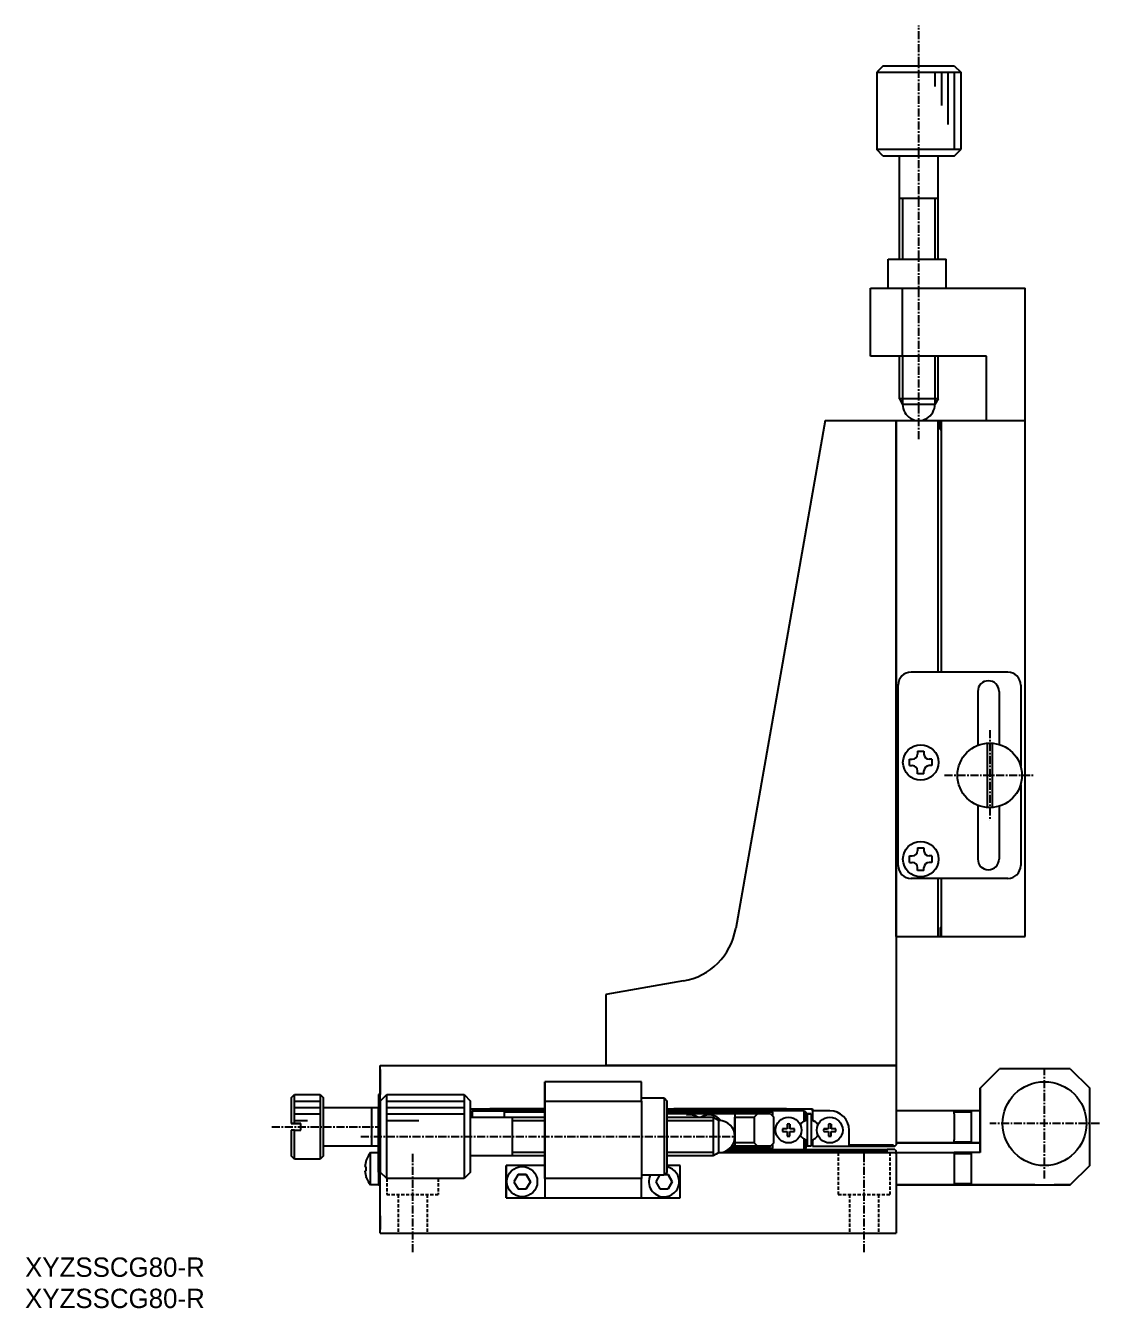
# Model space of a CAD drawing. Extents: x 483 to 812, y -95 to 104.
# Drawn here: x 482.9 to 649.4, y -94.5 to 104.3 of the extents above; entities that cross this region are included whole.
import ezdxf

# ---------------------------------------------------------------- set-up
doc = ezdxf.new("R2010")
doc.units = 0
doc.linetypes.add('CENTER', pattern=[2, 1.25, -0.25, 0.25, -0.25])
doc.linetypes.add('DASHED', pattern=[0.75, 0.5, -0.25])
doc.layers.get('0').update_dxf_attribs({"linetype": 'CONTINUOUS'})
doc.layers.add('CENTER', color=1, linetype='CENTER')
doc.styles.get("Standard").update_dxf_attribs({"font": 'FGP教科書体NT-M'})

msp = doc.modelspace()

# ---------------------------------------------------------------- linework, layer by layer
at = {"color": 7, "linetype": 'CONTINUOUS'}
for p, q in [((615.918595, 98.097647), (614.918595, 97.097647)), ((615.918595, 98.097647), (626.918595, 98.097647)), ((626.918595, 98.097647), (627.918595, 97.097647)), ((614.918595, 97.097647), (614.918595, 85.097645)), ((627.918595, 97.097647), (627.918595, 85.097645)), ((615.918595, 84.097645), (614.918595, 85.097645)), ((626.918595, 84.097645), (615.918595, 84.097645)), ((618.418595, 68.097645), (618.418595, 84.097645)), ((624.418595, 68.097645), (624.418595, 84.097645)), ((626.918595, 84.097645), (627.918595, 85.097645)), ((618.418595, 77.597645), (624.418595, 77.597645)), ((616.668595, 68.097645), (625.668595, 68.097645)), ((616.668595, 63.597647), (616.668595, 68.097645)), ((625.668595, 63.597647), (625.668595, 68.097645)), ((613.918595, 53.097645), (613.918595, 63.597647)), ((613.918595, 63.597647), (637.918595, 63.597647)), ((618.918595, 53.097645), (618.918595, 63.597647)), ((637.918595, 43.097647), (637.918595, 63.597647)), ((631.918595, 53.097645), (613.918595, 53.097645)), ((618.418595, 46.463677), (618.418595, 53.097645)), ((624.418595, 46.463677), (624.418595, 53.097645)), ((631.918595, 43.097647), (631.918595, 53.097645)), ((618.418595, 46.463677), (618.918599, 45.597645)), ((624.418595, 46.463677), (618.418595, 46.463677)), ((624.418595, 46.463677), (623.918591, 45.597645)), ((623.918591, 45.597645), (618.918595, 45.597645)), ((606.918595, 43.097631), (593.028839, -35.675081)), ((606.918595, 43.097647), (617.918593, 43.097647)), ((617.918593, 43.097647), (617.918593, -56.902355)), ((617.918593, -36.902353), (617.918593, 43.097647)), ((617.918593, 43.097647), (624.918595, 43.097647)), ((624.418595, 4.097647), (624.418595, 43.097647)), ((624.718595, 41.697647), (624.718595, 43.097647)), ((624.918595, 43.097647), (637.918595, 43.097647)), ((624.918595, 4.097647), (624.918595, 43.097647)), ((637.918595, -36.902353), (637.918595, 43.097647)), ((624.718595, 41.697647), (624.918595, 41.697647)), ((635.218595, 4.097647), (620.218595, 4.097647)), ((618.218595, -25.902353), (618.218595, 2.097647)), ((637.218595, 2.097647), (637.218595, -10.502353)), ((630.568595, 1.097647), (630.568595, -7.257193)), ((633.868595, 1.097647), (633.868595, -7.117219)), ((632.018595, -6.918379), (632.018595, -16.886327)), ((632.818595, -6.918379), (632.818595, -16.886327)), ((619.968595, -9.402353), (620.418595, -9.402353)), ((619.968595, -10.402353), (619.968595, -9.402353)), ((621.218595, -8.152353), (621.218595, -8.602353)), ((621.218595, -8.152353), (622.218595, -8.152353)), ((622.218595, -8.152353), (622.218595, -8.602353)), ((623.468595, -9.402353), (623.018595, -9.402353)), ((623.468595, -9.402353), (623.468595, -10.402353)), ((619.968595, -10.402353), (620.418595, -10.402353)), ((621.218595, -11.652353), (621.218595, -11.202353)), ((622.218595, -11.652353), (621.218595, -11.652353)), ((622.218595, -11.652353), (622.218595, -11.202353)), ((623.468595, -10.402353), (623.018595, -10.402353)), ((637.218595, -13.302353), (637.218595, -25.902353)), ((630.568595, -16.547511), (630.568595, -24.902353)), ((633.868595, -16.687485), (633.868595, -24.902353)), ((621.218595, -23.152353), (621.218595, -23.602353)), ((621.218595, -23.152353), (622.218595, -23.152353)), ((622.218595, -23.152353), (622.218595, -23.602353)), ((619.968595, -24.402353), (620.418595, -24.402353)), ((619.968595, -25.402353), (619.968595, -24.402353)), ((619.968595, -25.402353), (620.418595, -25.402353)), ((623.468595, -24.402353), (623.018595, -24.402353)), ((623.468595, -25.402353), (623.018595, -25.402353)), ((623.468595, -24.402353), (623.468595, -25.402353)), ((621.218595, -26.652353), (621.218595, -26.202353)), ((622.218595, -26.652353), (621.218595, -26.652353)), ((622.218595, -26.652353), (622.218595, -26.202353)), ((635.218595, -27.902353), (620.218595, -27.902353)), ((624.418595, -36.902353), (624.418595, -27.902353)), ((624.918595, -36.902353), (624.918595, -27.902353)), ((624.718595, -35.502353), (624.718595, -36.902353)), ((624.718595, -35.502353), (624.918595, -35.502353)), ((617.918593, -36.902353), (624.918595, -36.902353)), ((624.918595, -36.902353), (637.918595, -36.902353)), ((584.917253, -43.786675), (572.918609, -45.902355)), ((572.918593, -45.902357), (572.918593, -56.902355)), ((537.918593, -62.402355), (537.918593, -56.902355)), ((537.918593, -56.902355), (617.918593, -56.902355)), ((537.918593, -57.502355), (537.918593, -61.402355)), ((617.918593, -56.902355), (572.918593, -56.902355)), ((617.918593, -56.902355), (617.918593, -69.202355)), ((630.918593, -60.402355), (633.918593, -57.402355)), ((644.918593, -57.402355), (633.918593, -57.402355)), ((644.918593, -57.402355), (647.918593, -60.402355)), ((563.418593, -59.402355), (563.418593, -62.402355)), ((563.418593, -62.402355), (563.418593, -59.402355)), ((578.418593, -59.402355), (563.418593, -59.402355)), ((578.418593, -62.402355), (578.418593, -59.402355)), ((524.118593, -61.902355), (524.618593, -61.402355)), ((524.618593, -65.902355), (524.618593, -61.402355)), ((524.618593, -61.402355), (528.618593, -61.402355)), ((528.618593, -61.402355), (528.618593, -66.402355)), ((528.618593, -61.402355), (529.118593, -61.902355)), ((537.618593, -61.402355), (537.618593, -63.402355)), ((537.618593, -61.402355), (537.618593, -63.402355)), ((537.918593, -61.402355), (537.618593, -61.402355)), ((537.918593, -62.402355), (538.918593, -61.402355)), ((538.918593, -74.402355), (538.918593, -61.402355)), ((538.918593, -61.402355), (550.918593, -61.402355)), ((550.918593, -61.402355), (550.918593, -67.961223)), ((550.918593, -61.402355), (551.918593, -62.402355)), ((630.918593, -60.402355), (630.918593, -70.402355)), ((630.918593, -70.402355), (630.918593, -60.402355)), ((647.918593, -72.402355), (647.918593, -60.402355)), ((524.118593, -61.902355), (524.118593, -65.902355)), ((529.118593, -63.402355), (529.118593, -61.902355)), ((529.118593, -66.402355), (529.118593, -61.902355)), ((529.118593, -69.402355), (529.118593, -63.402355)), ((529.118593, -66.402355), (529.118593, -63.402355)), ((529.118593, -63.402355), (536.618593, -63.402355)), ((536.618593, -69.402355), (536.618593, -63.402355)), ((536.618593, -66.402355), (536.618593, -63.402355)), ((536.618593, -63.402355), (537.618593, -63.402355)), ((537.618593, -73.402355), (537.618593, -63.402355)), ((537.918593, -62.402355), (537.918593, -73.402355)), ((537.918593, -62.402355), (537.918593, -67.852544)), ((551.918593, -67.952166), (551.918593, -62.402355)), ((551.918593, -63.602355), (563.418593, -63.602355)), ((563.418593, -63.602355), (554.918588, -63.602355)), ((563.418593, -74.402355), (563.418593, -62.402355)), ((563.418593, -62.402355), (563.418593, -64.902355)), ((563.418593, -62.402355), (578.418593, -62.402355)), ((563.418593, -63.152355), (563.418593, -72.652355)), ((563.418593, -63.152355), (563.418593, -64.902355)), ((578.418593, -61.902355), (581.918593, -61.902355)), ((578.418593, -62.402355), (578.418593, -74.402355)), ((581.918593, -61.902355), (581.918593, -73.902355)), ((581.918593, -61.902355), (582.418593, -62.402355)), ((582.418593, -73.402355), (582.418593, -62.402355)), ((582.418593, -63.602355), (604.918593, -63.602355)), ((600.918598, -63.602355), (583.418593, -63.602355)), ((583.418593, -63.602355), (583.418593, -63.902355)), ((604.918593, -63.602355), (604.918593, -63.902355)), ((604.918593, -63.902355), (604.918593, -63.602355)), ((537.618593, -68.052355), (537.618593, -64.752355)), ((551.918593, -64.102355), (552.118593, -63.902355)), ((551.918593, -64.902355), (558.418593, -64.902355)), ((552.118593, -63.902355), (552.218593, -63.902355)), ((552.218593, -64.902355), (552.218593, -63.902355)), ((552.218593, -63.902355), (557.118593, -63.902355)), ((557.118593, -63.902355), (557.118593, -64.102355)), ((557.118593, -63.902355), (557.118593, -64.902355)), ((557.118593, -63.902355), (563.418593, -63.902355)), ((557.118593, -64.102355), (557.118593, -64.902355)), ((563.418593, -64.102355), (557.118593, -64.102355)), ((558.413593, -64.902355), (558.418593, -64.902355)), ((558.418593, -67.902355), (558.418593, -64.90235)), ((558.418593, -64.902355), (558.423593, -64.902355)), ((558.418593, -64.902355), (563.418593, -64.902355)), ((582.418593, -63.902355), (598.718593, -63.902355)), ((598.718593, -64.102355), (582.418593, -64.102355)), ((592.918593, -64.402355), (582.418593, -64.402355)), ((582.418593, -64.902355), (589.552568, -64.902355)), ((589.552568, -64.902355), (589.552568, -67.929525)), ((589.552568, -64.902355), (589.98558, -65.152355)), ((589.98558, -65.152355), (590.418593, -65.402355)), ((590.418593, -67.924996), (590.418593, -65.402355)), ((592.918593, -64.402355), (592.918593, -67.902355)), ((592.918593, -64.402355), (592.918593, -64.902355)), ((596.418593, -64.402355), (592.918593, -64.402355)), ((592.918593, -68.902355), (592.918593, -64.902355)), ((592.918593, -64.902355), (595.918593, -64.902355)), ((595.918593, -64.902355), (596.418593, -64.402355)), ((595.918593, -64.902355), (595.918593, -68.902355)), ((598.418593, -64.402355), (596.418593, -64.402355)), ((598.418593, -64.402355), (598.918593, -64.902355)), ((598.718593, -64.102355), (598.718593, -63.902355)), ((603.618593, -63.902355), (598.718593, -63.902355)), ((598.718593, -64.102355), (598.718593, -64.702355)), ((598.918593, -68.902355), (598.918593, -64.902355)), ((603.618593, -63.902355), (603.618593, -65.531167)), ((603.618593, -63.902355), (603.718593, -63.902355)), ((603.918593, -65.357943), (603.624843, -65.52754)), ((603.624843, -65.52754), (603.918593, -65.357943)), ((603.718593, -63.902355), (603.918593, -64.102355)), ((603.918593, -64.102355), (603.918593, -65.357943)), ((604.118591, -65.252355), (604.118591, -66.902355)), ((604.118591, -65.252355), (604.118591, -65.343459)), ((604.118591, -65.252355), (604.118591, -65.343459)), ((604.118591, -65.252355), (604.118591, -65.343459)), ((604.118591, -65.252355), (604.118591, -65.343459)), ((604.118591, -65.252355), (604.118591, -65.343459)), ((604.118591, -65.252355), (604.118591, -65.343459)), ((604.118591, -65.252355), (604.118591, -65.343459)), ((604.118591, -65.252355), (604.118591, -65.343459)), ((604.118591, -65.252355), (604.118591, -65.343459)), ((604.118591, -65.252355), (604.118591, -65.343459)), ((604.118591, -65.252355), (604.118591, -65.343459)), ((604.118591, -65.252355), (604.118591, -65.343459)), ((604.118591, -65.252355), (604.118591, -65.343459)), ((604.118591, -65.252355), (604.118591, -65.343459)), ((604.118591, -65.252355), (604.118591, -65.343459)), ((604.118591, -65.252355), (604.118591, -65.343459)), ((604.118591, -65.252355), (604.118591, -65.343459)), ((604.118591, -65.252355), (604.118591, -65.343459)), ((604.118591, -65.252355), (604.118591, -65.343459)), ((604.118591, -65.252355), (604.118591, -65.343459)), ((604.118591, -65.252355), (604.118591, -65.343459)), ((604.118591, -65.252355), (604.118591, -65.343459)), ((604.118591, -65.252355), (604.118591, -65.343459)), ((604.118591, -65.252355), (604.118591, -65.343459)), ((604.118591, -65.252355), (604.118591, -65.343459)), ((604.118591, -65.252355), (604.118591, -65.343459)), ((604.118591, -65.252355), (604.118591, -65.343459)), ((604.118591, -65.252355), (604.118591, -65.343459)), ((604.118591, -65.252355), (604.118591, -65.343459)), ((604.118591, -65.252355), (604.118591, -65.343459)), ((604.118591, -65.252355), (604.118591, -65.343459)), ((604.118593, -64.402355), (604.118593, -65.343459)), ((604.118593, -64.402355), (604.118593, -69.402355)), ((604.718593, -64.402355), (604.118593, -64.402355)), ((604.118593, -64.402355), (604.718593, -64.402355)), ((604.718593, -64.402355), (604.718593, -69.402355)), ((607.618593, -63.902355), (604.918593, -63.902355)), ((604.918593, -63.902355), (604.918593, -65.357943)), ((604.918593, -63.902355), (604.918593, -65.357943)), ((607.618593, -63.902355), (604.918593, -63.902355)), ((604.918593, -65.357943), (605.212343, -65.52754)), ((604.918593, -65.357943), (605.212343, -65.52754)), ((626.918593, -63.902355), (617.918593, -63.902355)), ((626.918593, -64.402355), (626.918593, -63.902355)), ((630.918593, -63.902355), (626.918593, -63.902355)), ((626.918593, -64.052355), (629.518593, -64.052355)), ((626.918593, -64.402355), (626.918593, -68.402355)), ((629.518593, -64.052355), (629.518593, -66.402355)), ((524.118593, -65.902355), (524.618593, -65.902355)), ((524.618593, -65.902355), (524.118593, -65.902355)), ((524.618593, -66.902355), (524.118593, -66.902355)), ((524.118593, -66.902355), (524.118593, -70.902355)), ((524.618593, -65.902355), (525.618593, -65.902355)), ((525.618593, -65.902355), (524.618593, -65.902355)), ((524.618593, -71.402355), (524.618593, -66.902355)), ((524.618593, -66.902355), (525.618593, -66.902355)), ((525.618593, -66.902355), (525.618593, -65.902355)), ((528.618593, -66.402355), (528.618593, -71.402355)), ((529.118593, -70.902355), (529.118593, -66.402355)), ((529.118593, -69.402355), (529.118593, -66.402355)), ((536.618593, -69.402355), (536.618593, -66.402355)), ((601.018593, -66.702355), (600.289884, -66.702355)), ((600.289884, -67.102355), (601.018593, -67.102355)), ((601.018593, -65.973646), (601.018593, -66.702355)), ((601.018593, -67.102355), (601.018593, -67.831064)), ((601.418593, -66.702355), (601.418593, -65.973646)), ((601.418593, -65.973646), (601.418593, -66.515963)), ((602.147302, -66.702355), (601.418593, -66.702355)), ((601.418593, -67.102355), (602.147302, -67.102355)), ((601.418593, -67.831064), (601.418593, -67.102355)), ((601.418593, -67.831064), (601.418593, -67.288747)), ((602.147302, -66.702355), (601.604985, -66.702355)), ((604.118591, -66.902355), (604.118591, -68.552355)), ((607.418593, -66.702355), (606.689884, -66.702355)), ((606.689884, -66.702355), (607.232201, -66.702355)), ((606.689884, -67.102355), (607.418593, -67.102355)), ((607.418593, -65.973646), (607.418593, -66.702355)), ((607.418593, -67.102355), (607.418593, -67.831064)), ((607.818593, -66.702355), (607.818593, -65.973646)), ((607.818593, -65.973646), (607.818593, -66.515963)), ((608.547302, -66.702355), (607.818593, -66.702355)), ((607.818593, -67.102355), (608.547302, -67.102355)), ((607.818593, -67.831064), (607.818593, -67.102355)), ((607.818593, -67.831064), (607.818593, -67.288747)), ((608.547302, -66.702355), (608.004985, -66.702355)), ((610.618593, -69.202355), (610.618593, -66.902355)), ((610.618593, -69.402355), (610.618593, -66.902355)), ((629.518593, -66.402355), (629.518593, -68.752355)), ((529.118593, -70.902355), (529.118593, -69.402355)), ((536.618593, -69.402355), (529.118593, -69.402355)), ((537.618593, -69.402355), (536.618593, -69.402355)), ((537.618593, -70.402355), (537.618593, -69.402355)), ((537.918593, -67.852544), (537.918593, -73.402355)), ((550.918593, -67.961223), (550.918593, -74.402355)), ((551.918593, -73.402355), (551.918593, -67.952166)), ((558.418593, -70.90236), (558.418593, -67.902355)), ((589.552568, -67.929525), (589.552568, -70.902355)), ((590.418593, -70.402355), (590.418593, -67.924996)), ((592.418593, -69.402355), (592.918593, -69.402355)), ((598.418593, -69.402355), (592.418593, -69.402355)), ((592.918593, -67.902355), (592.918593, -69.402355)), ((592.918593, -68.902355), (592.918593, -69.402355)), ((595.918593, -68.902355), (592.918593, -68.902355)), ((592.918593, -69.402355), (596.418593, -69.402355)), ((596.418593, -69.402355), (595.918593, -68.902355)), ((596.418593, -69.402355), (598.418593, -69.402355)), ((598.918593, -68.902355), (598.418593, -69.402355)), ((598.418593, -69.402355), (598.718593, -69.102355)), ((598.718593, -69.102355), (598.918593, -68.902355)), ((598.718593, -69.102355), (598.718593, -69.702355)), ((603.618593, -68.273543), (603.618593, -69.902355)), ((603.624843, -68.27717), (603.918593, -68.446767)), ((603.918593, -68.446767), (603.918593, -69.702355)), ((604.118591, -68.461251), (604.118591, -68.552355)), ((604.118591, -68.461251), (604.118591, -68.552355)), ((604.118591, -68.461251), (604.118591, -68.552355)), ((604.118591, -68.461251), (604.118591, -68.552355)), ((604.118591, -68.461251), (604.118591, -68.552355)), ((604.118591, -68.461251), (604.118591, -68.552355)), ((604.118591, -68.461251), (604.118591, -68.552355)), ((604.118591, -68.461251), (604.118591, -68.552355)), ((604.118591, -68.461251), (604.118591, -68.552355)), ((604.118591, -68.461251), (604.118591, -68.552355)), ((604.118593, -68.461251), (604.118593, -69.402355)), ((604.718593, -69.402355), (604.118593, -69.402355)), ((605.212343, -68.27717), (604.918593, -68.446767)), ((604.918593, -68.446767), (604.918593, -69.402355)), ((604.918593, -68.446767), (604.918593, -69.402355)), ((604.918593, -69.402355), (610.618593, -69.402355)), ((604.918593, -69.402355), (610.618593, -69.402355)), ((610.618593, -69.202355), (617.418593, -69.202355)), ((610.618593, -69.202355), (610.618593, -69.402355)), ((617.618593, -69.402355), (610.618593, -69.402355)), ((610.618593, -69.402355), (617.618593, -69.402355)), ((617.618593, -69.402355), (617.418593, -69.202355)), ((617.718593, -69.402355), (617.618593, -69.402355)), ((617.618593, -69.402355), (617.718593, -69.402355)), ((617.918593, -69.202355), (617.718593, -69.402355)), ((617.718593, -69.402355), (617.918593, -69.202355)), ((617.918593, -68.902355), (626.918593, -68.902355)), ((626.918593, -68.902355), (617.918593, -68.902355)), ((626.918593, -68.902355), (626.918593, -68.402355)), ((629.518593, -68.752355), (626.918593, -68.752355)), ((630.918593, -68.902355), (626.918593, -68.902355)), ((626.918593, -68.902355), (630.918593, -68.902355)), ((524.618593, -71.402355), (524.118593, -70.902355)), ((528.618593, -71.402355), (524.618593, -71.402355)), ((529.118593, -70.902355), (528.618593, -71.402355)), ((535.753291, -71.58611), (535.753291, -71.552355)), ((535.753291, -71.58611), (535.753291, -71.552355)), ((536.396094, -75.402355), (536.396094, -70.402355)), ((536.396094, -70.402355), (537.618593, -70.402355)), ((558.418593, -70.902355), (551.918593, -70.902355)), ((558.418593, -70.902355), (558.413593, -70.902355)), ((558.423593, -70.902355), (558.418593, -70.902355)), ((563.418593, -70.902355), (558.418593, -70.902355)), ((563.418593, -70.902355), (563.418593, -72.402355)), ((563.418593, -70.902355), (563.418593, -72.652355)), ((589.552568, -70.902355), (582.418593, -70.902355)), ((589.98558, -70.652355), (589.552568, -70.902355)), ((590.418593, -70.402355), (589.98558, -70.652355)), ((590.418593, -70.402355), (617.618593, -70.402355)), ((616.218593, -70.102355), (591.606027, -70.102355)), ((598.718593, -69.902355), (591.918593, -69.902355)), ((592.153528, -69.702355), (598.718593, -69.702355)), ((598.718593, -69.902355), (598.718593, -69.702355)), ((598.718593, -69.902355), (603.618593, -69.902355)), ((598.718593, -69.902355), (616.418593, -69.902355)), ((603.718593, -69.902355), (603.618593, -69.902355)), ((603.918593, -69.702355), (603.718593, -69.902355)), ((603.918593, -69.702355), (603.718593, -69.902355)), ((616.218593, -70.102355), (616.418593, -69.902355)), ((616.218593, -70.402355), (616.218593, -70.102355)), ((616.418593, -69.902355), (616.518593, -69.902355)), ((616.518593, -70.402355), (616.518593, -69.902355)), ((617.718593, -69.902355), (616.518593, -69.902355)), ((617.618593, -70.402355), (617.718593, -70.402355)), ((617.718593, -69.902355), (617.918593, -70.102355)), ((617.718593, -70.402355), (617.918593, -70.602355)), ((617.918593, -70.602355), (617.918593, -70.102355)), ((617.918593, -70.402355), (626.918593, -70.402355)), ((617.918593, -70.602355), (617.918593, -82.902355)), ((626.918593, -70.402355), (626.918593, -75.402355)), ((630.918593, -70.402355), (626.918593, -70.402355)), ((626.918593, -70.552355), (629.518593, -70.552355)), ((629.518593, -70.552355), (629.518593, -72.902355)), ((535.753291, -72.602355), (535.541157, -72.602355)), ((535.541157, -73.202355), (535.753291, -73.202355)), ((535.753291, -73.202355), (535.753291, -72.602355)), ((537.618593, -73.402355), (537.618593, -75.402355)), ((537.918593, -82.902355), (537.918593, -73.402355)), ((538.918593, -74.402355), (537.918593, -73.402355)), ((551.918593, -73.402355), (550.918593, -74.402355)), ((557.418593, -72.402355), (557.418593, -77.402355)), ((563.418593, -72.402355), (557.418593, -72.402355)), ((557.418593, -77.402355), (557.418593, -72.402355)), ((563.418593, -72.402355), (563.418593, -77.402355)), ((582.418593, -73.402355), (581.918593, -73.902355)), ((584.418593, -72.402355), (582.418593, -72.402355)), ((584.418593, -77.402355), (584.418593, -72.402355)), ((629.518593, -72.902355), (629.518593, -75.252355)), ((647.918593, -72.402355), (644.918593, -75.402355)), ((644.918593, -75.402355), (647.918593, -72.402355)), ((535.753291, -74.252355), (535.753291, -74.2186)), ((535.753291, -74.252355), (535.753291, -74.2186)), ((537.618593, -75.402355), (536.396094, -75.402355)), ((537.618593, -75.402355), (537.918593, -75.402355)), ((537.918593, -75.402355), (537.618593, -75.402355)), ((550.918593, -74.402355), (538.918593, -74.402355)), ((559.283508, -73.802355), (558.648422, -74.902355)), ((558.648422, -74.902355), (559.283508, -76.002355)), ((560.553678, -73.802355), (559.283508, -73.802355)), ((559.283508, -73.802355), (560.553678, -73.802355)), ((561.188764, -74.902355), (560.553678, -73.802355)), ((560.553678, -73.802355), (561.188764, -74.902355)), ((560.553678, -76.002355), (561.188764, -74.902355)), ((561.188764, -74.902355), (560.553678, -76.002355)), ((578.418593, -74.402355), (563.418593, -74.402355)), ((563.418593, -74.402355), (563.418593, -77.402355)), ((581.918593, -73.902355), (578.418593, -73.902355)), ((578.418593, -77.402355), (578.418593, -74.402355)), ((581.225773, -73.902355), (580.648422, -74.902355)), ((580.648422, -74.902355), (581.283508, -76.002355)), ((582.553678, -73.802355), (582.018593, -73.802355)), ((582.018593, -73.802355), (582.553678, -73.802355)), ((583.188764, -74.902355), (582.553678, -73.802355)), ((582.553678, -73.802355), (583.188764, -74.902355)), ((582.553678, -76.002355), (583.188764, -74.902355)), ((583.188764, -74.902355), (582.553678, -76.002355)), ((626.918593, -75.402355), (617.918593, -75.402355)), ((617.918593, -75.402355), (626.918593, -75.402355)), ((629.518593, -75.252355), (626.918593, -75.252355)), ((639.418598, -75.402355), (626.918593, -75.402355)), ((626.918593, -75.402355), (644.918593, -75.402355)), ((644.918593, -75.402355), (642.418588, -75.402355)), ((557.418593, -77.402355), (563.418593, -77.402355)), ((557.418593, -77.402355), (569.418598, -77.402355)), ((559.283508, -76.002355), (560.553678, -76.002355)), ((563.418593, -77.402355), (578.418593, -77.402355)), ((572.418588, -77.402355), (578.118593, -77.402355)), ((578.418593, -77.402355), (584.418593, -77.402355)), ((580.718593, -77.402355), (584.118593, -77.402355)), ((581.283508, -76.002355), (582.553678, -76.002355)), ((537.918593, -80.20235), (537.918593, -82.302355)), ((537.918593, -82.902355), (617.918593, -82.902355))]:
    msp.add_line(p, q, dxfattribs=at)
at = {"color": 3, "linetype": 'CONTINUOUS'}
for p, q in [((614.918595, 97.097647), (627.918595, 97.097647)), ((623.918595, 97.097647), (623.918595, 94.863479)), ((624.918595, 97.097647), (624.918595, 91.927003)), ((625.918595, 97.097647), (625.918595, 88.981453)), ((626.918595, 97.097647), (626.918595, 85.097645)), ((627.918595, 85.097645), (614.918595, 85.097645)), ((618.918597, 77.597645), (618.918597, 68.097645)), ((623.918591, 77.597645), (623.918593, 68.097645)), ((618.918593, 53.097645), (618.918593, 45.597645)), ((623.918595, 53.097645), (623.918597, 45.597645)), ((524.618593, -62.402355), (528.618593, -62.402355)), ((524.618593, -63.402355), (528.618593, -63.402355)), ((538.918593, -62.402355), (550.918593, -62.402355)), ((538.918593, -63.402355), (550.918593, -63.402355)), ((524.618593, -64.402355), (528.618593, -64.402355)), ((524.618593, -65.402355), (526.618593, -65.402355)), ((538.918593, -64.402355), (550.918593, -64.402355)), ((538.918593, -65.402355), (543.918593, -65.402355)), ((558.418593, -65.402355), (563.418593, -65.402355)), ((582.418593, -65.402355), (589.552568, -65.402355)), ((563.418593, -70.402355), (558.418593, -70.402355)), ((589.552568, -70.402355), (582.418593, -70.402355))]:
    msp.add_line(p, q, dxfattribs=at)
at = {"color": 3, "linetype": 'DASHED'}
for p, q in [((608.918593, -70.402355), (608.918593, -76.902355)), ((616.918593, -70.402355), (616.918593, -76.902355)), ((538.918593, -74.402355), (538.918593, -76.902355)), ((546.918593, -74.402355), (546.918593, -76.902355)), ((538.918593, -76.902355), (546.918593, -76.902355)), ((540.668593, -76.902355), (540.668593, -82.902355)), ((545.168593, -76.902355), (545.168593, -82.902355)), ((608.918593, -76.902355), (616.918593, -76.902355)), ((610.668593, -76.902355), (610.668593, -82.902355)), ((615.168593, -76.902355), (615.168593, -82.902355))]:
    msp.add_line(p, q, dxfattribs=at)
at = {"color": 7, "linetype": 'CONTINUOUS'}
for centre, radius in [((621.718595, -9.902353), 2.75), ((632.418595, -11.902353), 5), ((621.718595, -24.902353), 2.75), ((640.918593, -65.902355), 6.5), ((601.218593, -66.902355), 2), ((607.618593, -66.902355), 2), ((559.918593, -74.902355), 2.35)]:
    msp.add_circle(centre, radius, dxfattribs=at)
for centre, radius, start, end in [((621.418595, 45.597645), 2.499998, 180, 0.000025), ((620.218595, 2.097647), 2, 90, 180), ((635.218595, 2.097647), 2, 0, 90), ((632.218595, 1.097647), 1.65, 0, 180), ((620.418595, -8.602353), 0.8, 270, 0), ((623.018595, -8.602353), 0.8, 180, 270), ((620.418595, -11.202353), 0.8, 0, 90), ((623.018595, -11.202353), 0.8, 90, 180), ((620.418595, -23.602353), 0.8, 270, 0), ((623.018595, -23.602353), 0.8, 180, 270), ((620.418595, -26.202353), 0.8, 0, 90), ((623.018595, -26.202353), 0.8, 90, 180), ((632.218595, -24.902353), 1.65, 180, 0), ((620.218595, -25.902353), 2, 180, 270), ((635.218595, -25.902353), 2, 270, 0), ((583.180771, -33.938593), 10, 280, 350), ((585.918593, -66.902355), 2.35, 58.327567, 102.284494), ((588.918593, -66.902355), 2.35, 38.989894, 121.672433), ((590.418593, -67.902355), 2.5, 270, 90), ((604.418593, -66.902355), 1.5875, 120.260814, 135), ((604.418593, -66.902355), 1.5875, 120, 120.260814), ((604.418592, -66.902355), 1.5875, 100.89309, 120), ((604.418592, -66.902355), 1.5875, 60, 79.106969), ((604.418593, -66.902355), 1.5875, 45, 60), ((607.618593, -66.902355), 3, 0, 90), ((601.218593, -66.902355), 0.95, 167.846803, 192.153197), ((601.218593, -66.902355), 0.95, 77.846803, 102.153197), ((601.218593, -66.902355), 0.95, 347.846803, 12.153197), ((604.533498, -67.01726), 1.75, 135, 148.118468), ((604.418592, -66.902355), 1.5875, 135.00025, 149.566737), ((604.303688, -67.01726), 1.75, 31.881533, 45), ((604.418592, -66.902355), 1.5875, 30.433182, 44.999975), ((607.618593, -66.902355), 0.95, 167.846803, 192.153197), ((607.618593, -66.902355), 0.95, 77.846803, 102.153197), ((607.618593, -66.902355), 0.95, 347.846803, 12.153197), ((601.218593, -66.902355), 0.95, 257.846803, 282.153197), ((604.533498, -66.78745), 1.75, 211.881533, 225), ((604.418592, -66.902355), 1.5875, 210.433263, 224.999751), ((604.418593, -66.902355), 1.5875, 225, 239.739186), ((604.418593, -66.902355), 1.5875, 239.739186, 240), ((604.418592, -66.902355), 1.5875, 280.893031, 300.000031), ((604.418593, -66.902355), 1.5875, 300, 315), ((604.418592, -66.902355), 1.5875, 314.99975, 329.566818), ((604.303688, -66.78745), 1.75, 315, 328.118467), ((607.618593, -66.902355), 0.95, 257.846803, 282.153197), ((539.518593, -72.902355), 3.988734, 160.731797, 175.686606), ((539.518593, -72.902355), 4, 141.317813, 160.275366), ((539.518593, -72.902355), 3.988734, 184.313394, 199.268203), ((581.918593, -74.902355), 2.35, 270, 77.715495), ((539.518593, -72.902355), 4, 199.724634, 218.682187), ((581.918593, -74.902355), 2.35, 154.815663, 270)]:
    msp.add_arc(centre, radius, start, end, dxfattribs=at)
at = {"layer": 'CENTER', "color": 1, "linetype": 'CENTER'}
for p, q in [((621.418595, 40.209009), (621.418595, 104.318031)), ((632.418595, -4.902353), (632.418595, -18.902353)), ((625.418595, -11.902353), (639.418595, -11.902353)), ((640.918593, -74.402355), (640.918593, -57.402355)), ((521.118593, -66.402355), (537.618593, -66.402355)), ((649.418593, -65.902355), (632.418593, -65.902355)), ((534.918593, -67.902355), (592.918593, -67.902355)), ((542.918593, -70.602355), (542.918593, -85.902355)), ((612.918593, -70.602355), (612.918593, -85.902355))]:
    msp.add_line(p, q, dxfattribs=at)

# ---------------------------------------------------------------- texts
at = {"color": 7}
for p in [(482.840439, -89.651177), (482.840439, -94.494857)]:
    msp.add_text('XYZSSCG80-R', height=3, dxfattribs=at).set_placement(p)

doc.saveas('drawing.dxf')
